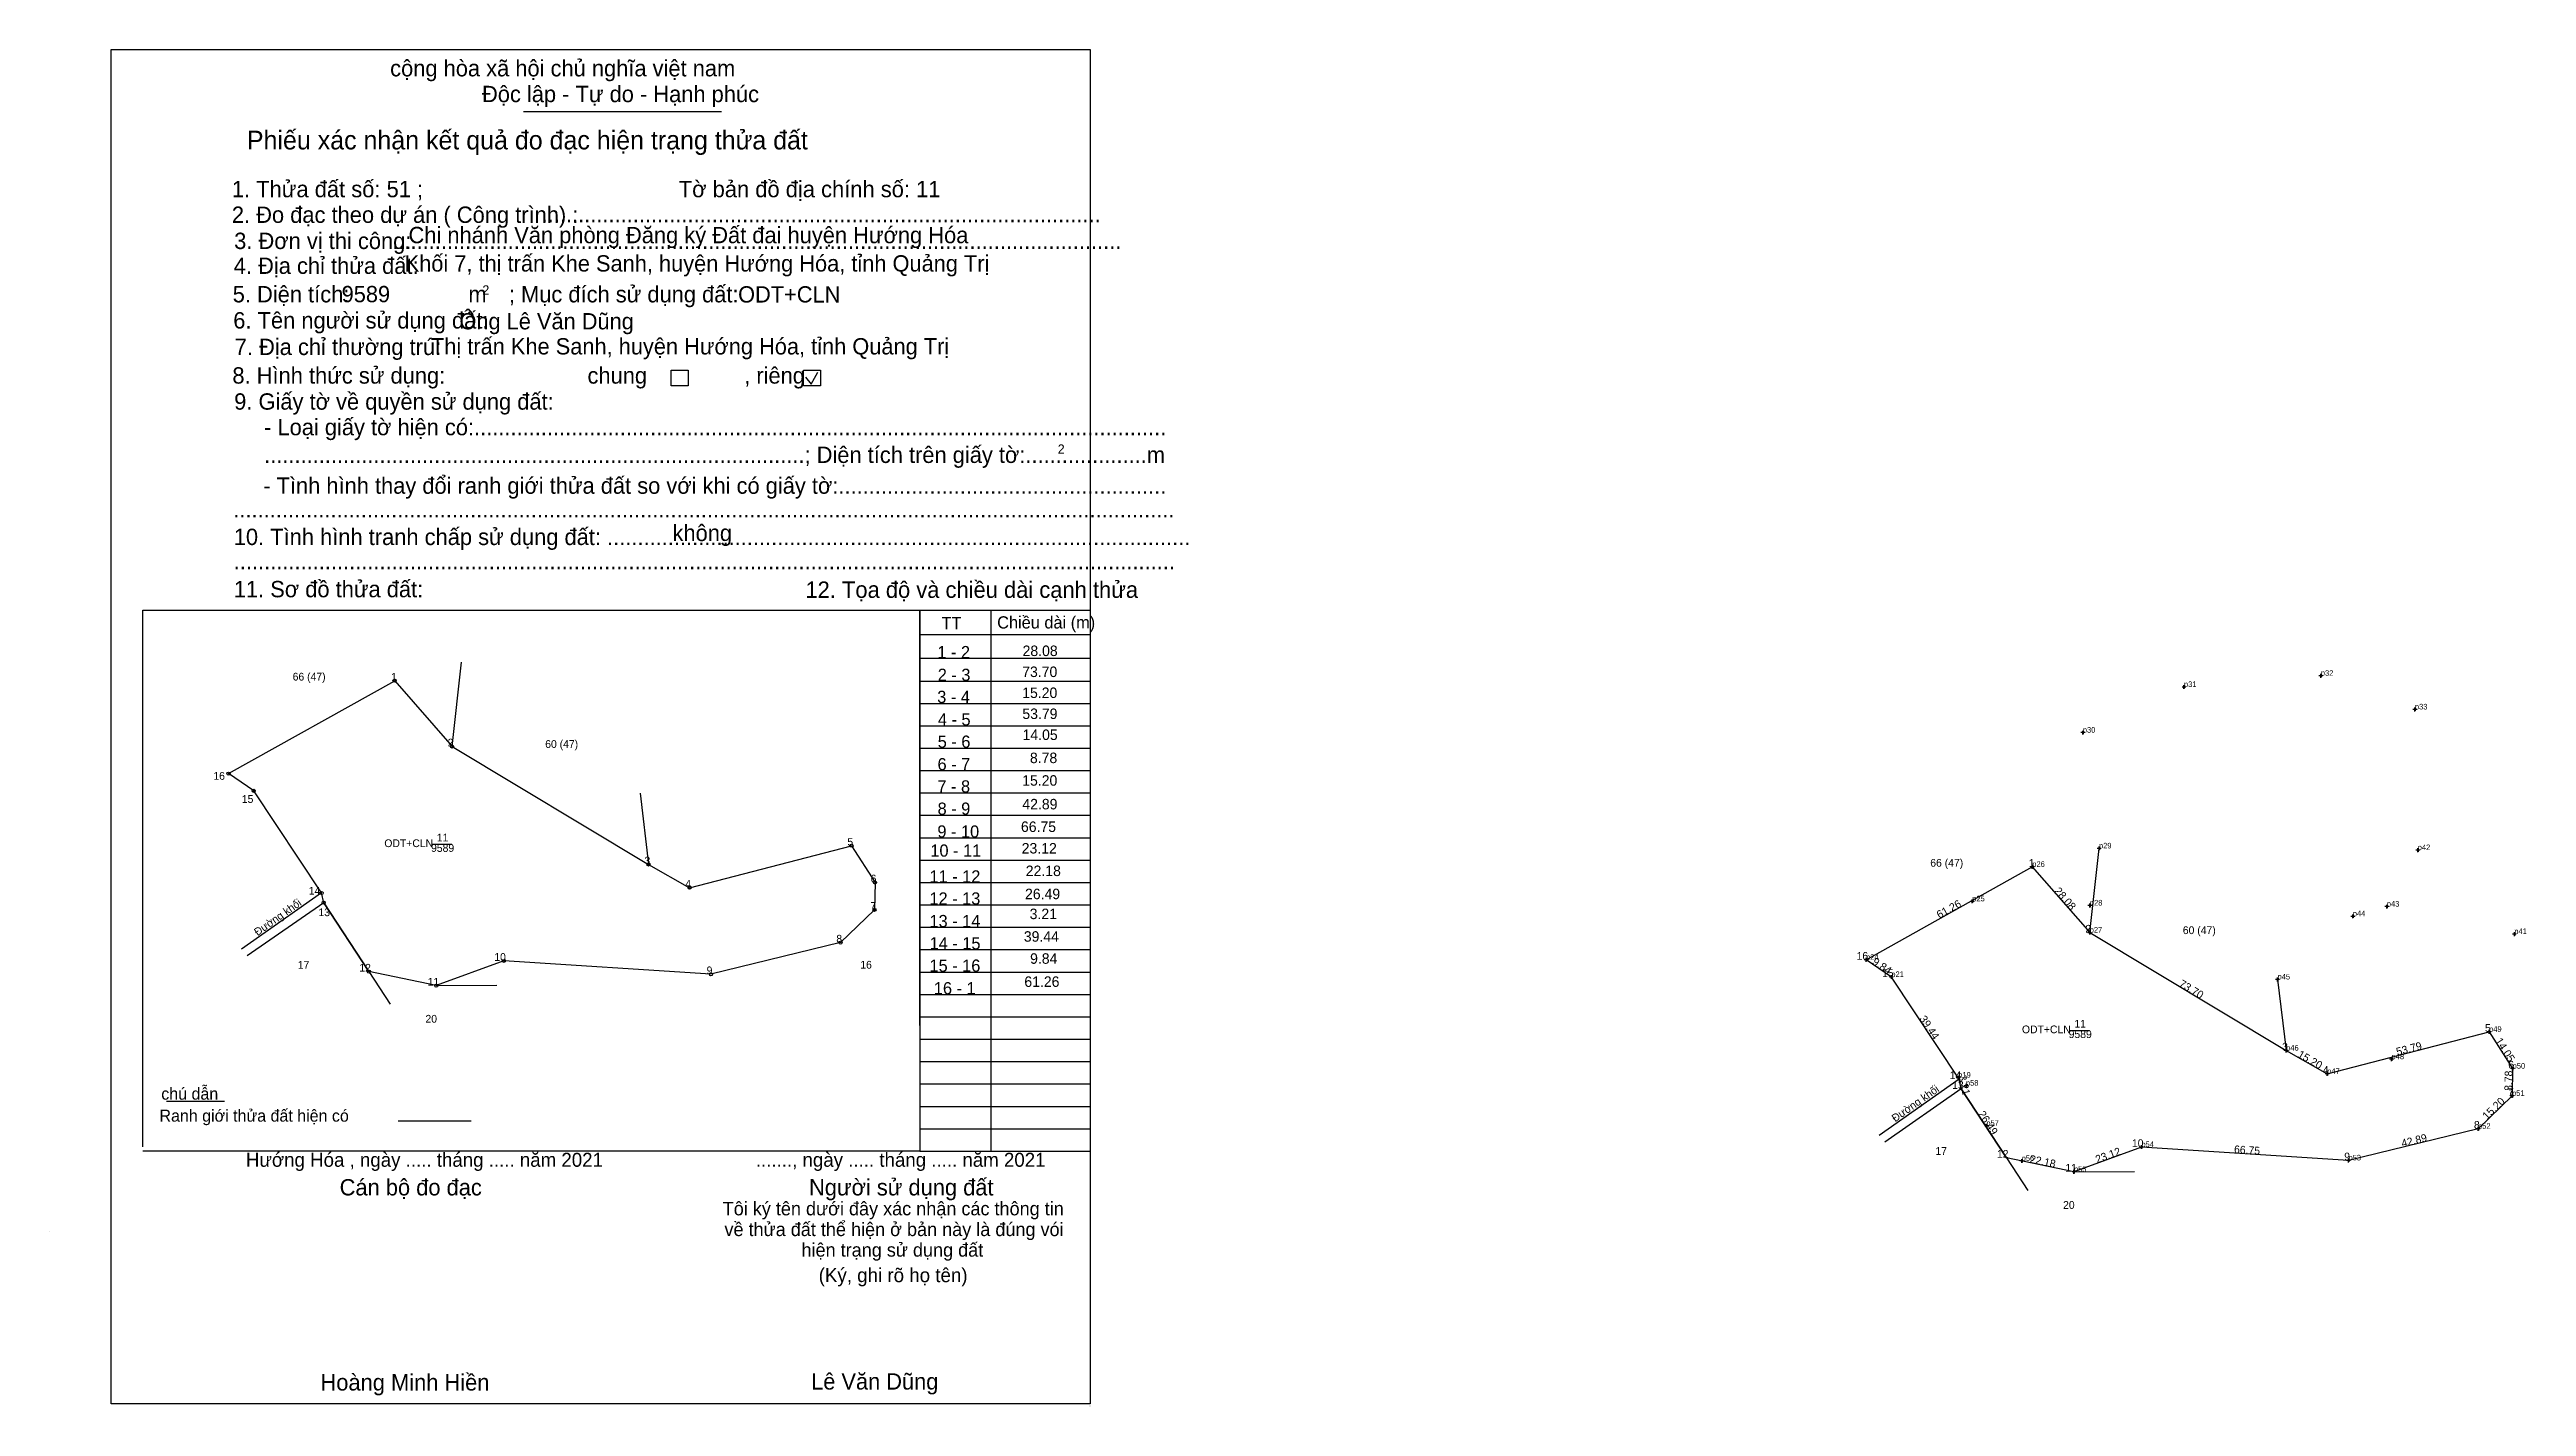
# Model space of a CAD drawing. Extents: x 548623 to 550017, y 1841367 to 1841803.
# Drawn here: x 548623 to 549420, y 1841367 to 1841803 of the extents above; entities that cross this region are included whole.
import ezdxf

# ---------------------------------------------------------------- set-up
doc = ezdxf.new("R2010")
doc.units = 0
for name, color, linetype in [('Level 1', 7, 'Continuous'), ('Level 10', 7, 'Continuous'), ('Level 12', 7, 'Continuous'), ('Level 15', 7, 'Continuous'), ('Level 17', 7, 'Continuous'), ('Level 2', 7, 'Continuous'), ('Level 30', 7, 'Continuous'), ('Level 6', 7, 'Continuous'), ('Level 61', 7, 'Continuous'), ('Level 63', 7, 'Continuous'), ('Level 7', 7, 'Continuous')]:
    doc.layers.add(name, color=color, linetype=linetype)

msp = doc.modelspace()

# ---------------------------------------------------------------- linework, layer by layer
at = {"layer": 'Level 1'}
for points in [[(548734.21, 1841600.12), (548752.67, 1841578.96), (548815.85, 1841541.02), (548829.08, 1841533.53), (548881.14, 1841547.06), (548888.7, 1841535.22), (548888.52, 1841526.44), (548877.59, 1841515.87), (548835.92, 1841505.7), (548769.31, 1841510), (548747.6, 1841502.04), (548725.88, 1841506.54), (548711.37, 1841528.7), (548710.69, 1841531.84), (548688.87, 1841564.69), (548680.74, 1841570.23)], [(549260.94, 1841540.24), (549279.4, 1841519.08), (549342.58, 1841481.14), (549355.81, 1841473.65), (549407.87, 1841487.18), (549415.43, 1841475.34), (549415.25, 1841466.56), (549404.32, 1841455.99), (549362.65, 1841445.82), (549296.04, 1841450.12), (549274.33, 1841442.16), (549252.61, 1841446.66), (549238.1, 1841468.82), (549237.42, 1841471.96), (549215.6, 1841504.81), (549207.47, 1841510.35)]]:
    msp.add_lwpolyline(points, close=True, dxfattribs=at)
at = {"layer": 'Level 10'}
for p, q in [((548752.67, 1841578.96), (548755.66, 1841606.05)), ((548680.74, 1841570.23), (548734.21, 1841600.12)), ((548734.21, 1841600.12), (548752.67, 1841578.96)), ((548688.87, 1841564.69), (548680.74, 1841570.23)), ((548710.69, 1841531.84), (548688.87, 1841564.69)), ((548813.11, 1841563.91), (548815.85, 1841541.02)), ((548829.08, 1841533.53), (548881.14, 1841547.06)), ((548881.14, 1841547.06), (548888.7, 1841535.22)), ((549279.4, 1841519.08), (549282.39, 1841546.17)), ((548815.85, 1841541.02), (548829.08, 1841533.53)), ((549207.47, 1841510.35), (549260.94, 1841540.24)), ((549260.94, 1841540.24), (549279.4, 1841519.08)), ((548710.69, 1841531.84), (548684.97, 1841513.72)), ((548888.7, 1841535.22), (548888.52, 1841526.44)), ((548711.37, 1841528.7), (548686.72, 1841511.61)), ((548888.52, 1841526.44), (548877.59, 1841515.87)), ((548877.59, 1841515.87), (548835.92, 1841505.7)), ((548747.6, 1841502.04), (548725.88, 1841506.54)), ((548769.31, 1841510), (548747.6, 1841502.04)), ((548835.92, 1841505.7), (548769.31, 1841510)), ((549215.6, 1841504.81), (549207.47, 1841510.35)), ((549237.42, 1841471.96), (549215.6, 1841504.81)), ((549339.84, 1841504.03), (549342.58, 1841481.14)), ((549355.81, 1841473.65), (549407.87, 1841487.18)), ((549407.87, 1841487.18), (549415.43, 1841475.34)), ((549342.58, 1841481.14), (549355.81, 1841473.65)), ((549415.43, 1841475.34), (549415.25, 1841466.56)), ((549237.42, 1841471.96), (549211.7, 1841453.84)), ((549238.1, 1841468.82), (549213.45, 1841451.73)), ((549415.25, 1841466.56), (549404.32, 1841455.99)), ((549296.04, 1841450.12), (549274.33, 1841442.16)), ((549362.65, 1841445.82), (549296.04, 1841450.12)), ((549404.32, 1841455.99), (549362.65, 1841445.82)), ((549274.33, 1841442.16), (549252.61, 1841446.66))]:
    msp.add_line(p, q, dxfattribs=at)
at = {"layer": 'Level 15'}
for p, q in [((548711.37, 1841528.7), (548710.69, 1841531.84)), ((548747.6, 1841502.04), (548767.06, 1841502.15)), ((549238.1, 1841468.82), (549237.42, 1841471.96)), ((549274.33, 1841442.16), (549293.79, 1841442.27))]:
    msp.add_line(p, q, dxfattribs=at)
at = {"layer": 'Level 17'}
msp.add_line((548660.86, 1841464.84), (548679.43, 1841464.84), dxfattribs=at)
at = {"layer": 'Level 2'}
for p, q in [((548642.98, 1841803.12), (548642.98, 1841803.12)), ((548775.63, 1841783.15), (548839.32, 1841783.15)), ((548866.36, 1841697.78), (548868.15, 1841695.45)), ((548868.15, 1841695.45), (548870.33, 1841699.35)), ((548653.23, 1841622.82), (548903.07, 1841622.82)), ((548653.23, 1841450.23), (548653.23, 1841622.82)), ((548903.07, 1841622.82), (548903.07, 1841448.82)), ((548903.07, 1841448.82), (548653.23, 1841448.82)), ((548957.92, 1841367.51), (548957.92, 1841367.51))]:
    msp.add_line(p, q, dxfattribs=at)
for points in [[(548642.98, 1841803.12), (548957.92, 1841803.12), (548957.92, 1841367.51), (548642.98, 1841367.51)], [(548823.18, 1841700.02), (548828.59, 1841700.02), (548828.59, 1841694.98), (548823.18, 1841694.98)], [(548865.74, 1841700.02), (548871.15, 1841700.02), (548871.15, 1841694.98), (548865.74, 1841694.98)]]:
    msp.add_lwpolyline(points, close=True, dxfattribs=at)
at = {"layer": 'Level 30'}
for p, q in [((548903.07, 1841622.82), (548957.92, 1841622.82)), ((548903.07, 1841489.26), (548903.07, 1841622.82)), ((548925.99, 1841622.82), (548925.99, 1841448.82)), ((548957.92, 1841622.82), (548957.92, 1841489.26)), ((548903.07, 1841614.97), (548957.92, 1841614.97)), ((548903.07, 1841607.33), (548957.92, 1841607.33)), ((548902.93, 1841599.99), (548957.78, 1841599.99)), ((548903.07, 1841592.84), (548957.92, 1841592.84)), ((548903.07, 1841585.62), (548957.92, 1841585.62)), ((548903.07, 1841578.42), (548957.92, 1841578.42)), ((548903.07, 1841571.22), (548957.92, 1841571.22)), ((548903.07, 1841564.02), (548957.92, 1841564.02)), ((548903.07, 1841556.82), (548957.92, 1841556.82)), ((548903.07, 1841549.62), (548957.92, 1841549.62)), ((548903.07, 1841542.42), (548957.92, 1841542.42)), ((548903.07, 1841535.22), (548957.92, 1841535.22)), ((548903.07, 1841528.02), (548957.92, 1841528.02)), ((548903.07, 1841520.82), (548957.92, 1841520.82)), ((548903.07, 1841513.62), (548957.92, 1841513.62)), ((548903.07, 1841506.42), (548957.92, 1841506.42)), ((548903.07, 1841499.22), (548957.92, 1841499.22)), ((548903.07, 1841492.02), (548957.92, 1841492.02)), ((548903.07, 1841484.82), (548957.92, 1841484.82)), ((548903.07, 1841477.62), (548957.92, 1841477.62)), ((548903.07, 1841477.59), (548957.92, 1841477.59)), ((548903.07, 1841470.42), (548957.92, 1841470.42)), ((548903.07, 1841463.22), (548957.92, 1841463.22)), ((548903.07, 1841456.02), (548957.92, 1841456.02)), ((548903.07, 1841448.82), (548957.92, 1841448.82))]:
    msp.add_line(p, q, dxfattribs=at)
at = {"layer": 'Level 6'}
for p, q in [((548735.34, 1841458.56), (548758.78, 1841458.56)), ((548623.19, 1841422.93), (548623.19, 1841422.93)), ((548623.19, 1841422.93), (548623.19, 1841422.93)), ((548623.19, 1841422.93), (548623.19, 1841422.93))]:
    msp.add_line(p, q, dxfattribs=at)
at = {"layer": 'Level 61'}
for p, q in [((548711.37, 1841528.7), (548725.88, 1841506.54)), ((548725.88, 1841506.54), (548732.72, 1841496.07)), ((549238.1, 1841468.82), (549252.61, 1841446.66)), ((549252.61, 1841446.66), (549259.45, 1841436.19))]:
    msp.add_line(p, q, dxfattribs=at)
at = {"layer": 'Level 63'}
for p, q in [((548752.67, 1841578.96), (548815.85, 1841541.02)), ((548746.32, 1841547.53), (548752.6, 1841547.53)), ((549279.4, 1841519.08), (549342.58, 1841481.14)), ((549273.05, 1841487.65), (549279.33, 1841487.65))]:
    msp.add_line(p, q, dxfattribs=at)
for centre in [(548734.21, 1841600.12), (548752.67, 1841578.96), (548680.74, 1841570.23), (548688.87, 1841564.69), (548881.14, 1841547.06), (548815.85, 1841541.02), (548710.69, 1841531.84), (548829.08, 1841533.53), (548888.7, 1841535.22), (548711.37, 1841528.7), (548888.52, 1841526.44), (548877.59, 1841515.87), (548725.88, 1841506.54), (548769.31, 1841510), (548835.92, 1841505.7), (548747.6, 1841502.04)]:
    msp.add_circle(centre, 0.5, dxfattribs=at)
at = {"layer": 'Level 7'}
for p, q in [((549354.36, 1841601.7), (549353.11, 1841601.7)), ((549353.74, 1841601.08), (549353.74, 1841602.33)), ((549310.35, 1841598.09), (549309.1, 1841598.09)), ((549309.72, 1841597.47), (549309.72, 1841598.71)), ((549384.63, 1841590.87), (549383.38, 1841590.87)), ((549384.01, 1841590.25), (549384.01, 1841591.49)), ((549277.83, 1841583.41), (549276.58, 1841583.41)), ((549277.2, 1841582.79), (549277.2, 1841584.03)), ((549283.01, 1841546.17), (549281.77, 1841546.17)), ((549282.39, 1841545.55), (549282.39, 1841546.8)), ((549385.53, 1841545.62), (549384.29, 1841545.62)), ((549384.91, 1841545), (549384.91, 1841546.25)), ((549261.56, 1841540.24), (549260.31, 1841540.24)), ((549260.94, 1841539.62), (549260.94, 1841540.87)), ((549241.63, 1841528.53), (549241.63, 1841529.77)), ((549242.25, 1841529.15), (549241, 1841529.15)), ((549280.08, 1841527.83), (549278.83, 1841527.83)), ((549279.46, 1841527.2), (549279.46, 1841528.45)), ((549364.64, 1841524.33), (549363.4, 1841524.33)), ((549364.02, 1841523.71), (549364.02, 1841524.96)), ((549375.6, 1841527.45), (549374.35, 1841527.45)), ((549374.97, 1841526.82), (549374.97, 1841528.07)), ((549280.02, 1841519.07), (549278.78, 1841519.07)), ((549279.4, 1841518.45), (549279.4, 1841519.7)), ((549416.6, 1841518.62), (549415.35, 1841518.62)), ((549415.98, 1841517.99), (549415.98, 1841519.24)), ((549208.1, 1841510.35), (549206.85, 1841510.35)), ((549207.47, 1841509.72), (549207.47, 1841510.97)), ((549216.23, 1841504.81), (549214.98, 1841504.81)), ((549215.6, 1841504.18), (549215.6, 1841505.43)), ((549340.46, 1841504.03), (549339.21, 1841504.03)), ((549339.84, 1841503.4), (549339.84, 1841504.65)), ((549342.58, 1841480.52), (549342.58, 1841481.77)), ((549408.49, 1841487.18), (549407.24, 1841487.18)), ((549407.87, 1841486.56), (549407.87, 1841487.81)), ((549343.2, 1841481.14), (549341.95, 1841481.14)), ((549355.81, 1841473.03), (549355.81, 1841474.27)), ((549377.12, 1841478.37), (549375.87, 1841478.37)), ((549376.5, 1841477.74), (549376.5, 1841478.99)), ((549416.05, 1841475.34), (549414.81, 1841475.34)), ((549415.43, 1841474.72), (549415.43, 1841475.97)), ((549237.73, 1841472.43), (549236.49, 1841472.43)), ((549237.11, 1841471.81), (549237.11, 1841473.06)), ((549240.23, 1841469.86), (549238.98, 1841469.86)), ((549239.61, 1841469.24), (549239.61, 1841470.49)), ((549356.43, 1841473.65), (549355.18, 1841473.65)), ((549415.87, 1841466.56), (549414.62, 1841466.56)), ((549415.25, 1841465.93), (549415.25, 1841467.18)), ((549246.78, 1841456.96), (549245.53, 1841456.96)), ((549246.16, 1841456.33), (549246.16, 1841457.58)), ((549296.66, 1841450.13), (549295.41, 1841450.13)), ((549296.04, 1841449.5), (549296.04, 1841450.75)), ((549404.95, 1841455.99), (549403.7, 1841455.99)), ((549404.32, 1841455.37), (549404.32, 1841456.61)), ((549258.14, 1841445.64), (549256.89, 1841445.64)), ((549257.52, 1841445.01), (549257.52, 1841446.26)), ((549274.95, 1841442.16), (549273.71, 1841442.16)), ((549274.33, 1841441.53), (549274.33, 1841442.78)), ((549363.28, 1841445.81), (549362.03, 1841445.81)), ((549362.65, 1841445.19), (549362.65, 1841446.44))]:
    msp.add_line(p, q, dxfattribs=at)

# ---------------------------------------------------------------- texts
at = {"layer": 'Level 1'}
for s, p in [('ODT+CLN', (548730.87, 1841546.6)), ('9589', (548745.9, 1841545.06)), ('11', (548747.75, 1841548.41)), ('11', (549274.48, 1841488.53)), ('ODT+CLN', (549257.6, 1841486.72)), ('9589', (549272.63, 1841485.18))]:
    msp.add_text(s, height=2.5, dxfattribs=at).set_placement(p)
at = {"layer": 'Level 10'}
for s, height, p in [('1 - 2', 3.928, (548908.75, 1841607.35)), ('2 - 3', 3.928, (548908.88, 1841600.05)), ('3 - 4', 3.928, (548908.71, 1841592.95)), ('4 - 5', 3.928, (548908.92, 1841585.69)), ('5 - 6', 3.928, (548908.87, 1841578.55)), ('6 - 7', 3.928, (548908.81, 1841571.31)), ('7 - 8', 3.928, (548908.77, 1841564.15)), ('9 - 10', 3.928, (548908.77, 1841549.65)), ('8 - 9', 3.928, (548908.83, 1841557)), ('10 - 11', 3.928, (548906.51, 1841543.52)), ('11 - 12', 3.928, (548906.23, 1841535.2)), ('12 - 13', 3.928, (548906.22, 1841528.11)), ('13 - 14', 3.928, (548906.22, 1841520.85)), ('14 - 15', 3.928, (548906.27, 1841513.69)), ('15 - 16', 3.928, (548906.23, 1841506.51)), ('16 - 1', 3.93, (548907.63, 1841499.25))]:
    msp.add_text(s, height=height, dxfattribs=at).set_placement(p)
at = {"layer": 'Level 12'}
for s, p in [('p32', (549353.74, 1841601.7)), ('p31', (549309.72, 1841598.09)), ('p33', (549384, 1841590.87)), ('p30', (549277.2, 1841583.41)), ('p29', (549282.39, 1841546.17)), ('p42', (549384.91, 1841545.62)), ('p26', (549260.94, 1841540.24)), ('p25', (549241.63, 1841529.15)), ('p28', (549279.46, 1841527.82)), ('p44', (549364.02, 1841524.33)), ('p43', (549374.97, 1841527.45)), ('p27', (549279.4, 1841519.08)), ('p41', (549415.98, 1841518.62)), ('p24', (549207.47, 1841510.35)), ('p21', (549215.6, 1841504.81)), ('p45', (549339.84, 1841504.03)), ('p46', (549342.58, 1841481.14)), ('p49', (549407.87, 1841487.18)), ('p19', (549237.11, 1841472.43)), ('p47', (549355.81, 1841473.65)), ('p48', (549376.5, 1841478.37)), ('p50', (549415.43, 1841475.34)), ('p58', (549239.6, 1841469.86)), ('p51', (549415.25, 1841466.56)), ('p57', (549246.16, 1841456.96)), ('p52', (549404.32, 1841455.99)), ('p54', (549296.04, 1841450.12)), ('p56', (549257.52, 1841445.64)), ('p55', (549274.33, 1841442.16)), ('p53', (549362.65, 1841445.82))]:
    msp.add_text(s, height=1.8, dxfattribs=at).set_placement(p)
at = {"layer": 'Level 15'}
for s, p in [('66 (47)', (548701.39, 1841600.17)), ('60 (47)', (548782.62, 1841578.5)), ('66 (47)', (549228.12, 1841540.29)), ('60 (47)', (549309.35, 1841518.62)), ('17', (548703.04, 1841507.48)), ('16', (548883.97, 1841507.51)), ('20', (548744.1, 1841490.13)), ('17', (549229.77, 1841447.6)), ('20', (549270.83, 1841430.25))]:
    msp.add_text(s, height=2.5, dxfattribs=at).set_placement(p)
at = {"layer": 'Level 2'}
for s, height, p in [('cộng hòa xã hội chủ nghĩa việt nam', 5.2569, (548732.75, 1841794.49)), ('Độc lập - Tự do - Hạnh phúc', 5.2569, (548762.29, 1841786.2)), ('Phiếu xác nhận kết quả đo đạc hiện trạng thửa đất', 6.0068, (548686.67, 1841771)), ('1. Thửa đất số: 51 ;                                          Tờ bản đồ địa chính số: 11', 5.27, (548681.83, 1841755.61)), ('2. Đo đạc theo dự án ( Công trình) : ', 5.2603, (548681.83, 1841747.37)), ('Chi nhánh Văn phòng Đăng ký Đất đai huyện Hướng Hóa', 5.2558, (548738.66, 1841740.83)), ('............................................................................................', 5.2603, (548781.47, 1841747.55)), ('4. Địa chỉ thửa đất:', 5.2603, (548682.44, 1841730.97)), ('3. Đơn vị thi công:', 5.2603, (548682.58, 1841738.96)), ('........................................................................................................................', 5.26032, (548733.42, 1841738.96)), ('Khối 7, thị trấn Khe Sanh, huyện Hướng Hóa, tỉnh Quảng Trị', 5.24, (548737.41, 1841731.72)), ('5. Diện tích:', 5.2603, (548682.11, 1841721.8)), ('9589', 5.24, (548717.14, 1841721.85)), ('m', 5.26, (548757.91, 1841721.8)), ('2', 3, (548762.41, 1841724.29)), ('; Mục đích sử dụng đất:', 5.2569, (548770.93, 1841721.8)), ('ODT+CLN', 5.24, (548844.66, 1841721.76)), ('6. Tên người sử dụng đất:', 5.2603, (548682.29, 1841713.4)), ('Ông Lê Văn Dũng', 5.24, (548755.03, 1841713.12)), ('7. Địa chỉ thường trú:', 5.2603, (548682.75, 1841704.86)), ('Thị trấn Khe Sanh, huyện Hướng Hóa, tỉnh Quảng Trị', 5.2415, (548745.87, 1841705.05)), ('8. Hình thức sử dụng:', 5.2603, (548682, 1841695.67)), ('chung                , riêng', 5.2569, (548796.22, 1841695.67)), ('9. Giấy tờ về quyền sử dụng đất:', 5.2603, (548682.58, 1841687.29)), ('     - Loại giấy tờ hiện có:..................................................................................................................', 5.2569, (548682.44, 1841679.06)), ('     .........................................................................................; Diện tích trên giấy tờ:....................m', 5.2569, (548682.44, 1841670.15)), ('2', 3, (548947.47, 1841673.12)), ('     - Tình hình thay đổi ranh giới thửa đất so với khi có giấy tờ:......................................................', 5.2569, (548682.15, 1841660.24)), ('...........................................................................................................................................................', 5.2569, (548682.29, 1841652.62)), ('10. Tình hình tranh chấp sử dụng đất: ................................................................................................', 5.26032, (548682.44, 1841643.75)), ('không', 5.257, (548823.56, 1841645.02)), ('...........................................................................................................................................................', 5.2569, (548682.44, 1841635.97)), ('11. Sơ đồ thửa đất:', 5.2603, (548682.44, 1841626.95)), ('12. Tọa độ và chiều dài cạnh thửa', 5.2704, (548866.32, 1841626.76)), ('Hướng Hóa , ngày ..... tháng ..... năm 2021', 4.4928, (548686.35, 1841443.78)), ('......., ngày ..... tháng ..... năm 2021', 4.4928, (548850.36, 1841443.78)), ('Cán bộ đo đạc', 5.257, (548716.5, 1841434.56)), ('Người sử dụng đất', 5.2569, (548867.47, 1841434.56)), ('Tôi ký tên dưới đây xác nhận các thông tin', 4.3429, (548839.71, 1841428.16)), ('về thửa đất thể hiện ở bản này là đúng vói', 4.3429, (548840.28, 1841421.49)), ('hiện trạng sử dụng đất', 4.3429, (548865.05, 1841414.87)), ('(Ký, ghi rõ họ tên)', 4.5061, (548870.58, 1841406.67)), ('Hoàng Minh Hiền', 5.26, (548710.34, 1841371.82)), ('Lê Văn Dũng', 5.24, (548868.16, 1841372.12)), ('.', 1.5, (548957.59, 1841366.69))]:
    msp.add_text(s, height=height, dxfattribs=at).set_placement(p)
at = {"layer": 'Level 30'}
for s, height, p in [('TT', 3.917, (548910.1, 1841616.68)), ('Chiều dài (m)', 3.9282, (548927.99, 1841616.91))]:
    msp.add_text(s, height=height, dxfattribs=at).set_placement(p)
at = {"layer": 'Level 6'}
for s, height, p in [('chú dẫn', 3.849, (548659.13, 1841465.36)), ('Ranh giới thửa đất hiện có ', 3.8491, (548658.55, 1841458.29))]:
    msp.add_text(s, height=height, dxfattribs=at).set_placement(p)
at = {"layer": 'Level 63'}
for s, height, p in [('28.08', 3.375, (548936.16, 1841608.05)), (' 1', 2.5, (548732.14, 1841600.12)), ('73.70', 3.375, (548936.04, 1841601.3)), ('15.20', 3.375, (548936.04, 1841594.55)), ('53.79', 3.375, (548936.09, 1841587.8)), (' 2', 2.5, (548750.33, 1841578.96)), ('14.05', 3.375, (548936.16, 1841581.05)), (' 16', 2.5, (548674.96, 1841568.25)), ('15.20', 3.375, (548936.04, 1841566.35)), ('8.78', 3.375, (548938.53, 1841573.61)), (' 15', 2.5, (548684.11, 1841560.82)), ('42.89', 3.375, (548936.09, 1841558.73)), ('66.75', 3.375, (548935.64, 1841551.47)), (' 5', 2.5, (548878.88, 1841547.06)), ('23.12', 3.375, (548935.88, 1841544.54)), (' 3', 2.5, (548813.63, 1841541.02)), (' 6', 2.5, (548886.36, 1841535.22)), ('22.18', 3.375, (548937.19, 1841537.28)), (' 1', 2.5, (549258.87, 1841540.24)), (' 14', 2.5, (548705.63, 1841531.32)), (' 4', 2.5, (548826.73, 1841533.53)), ('26.49', 3.375, (548936.95, 1841529.84)), (' 13', 2.5, (548708.75, 1841524.39)), (' 7', 2.5, (548886.26, 1841526.44)), ('3.21', 3.375, (548938.44, 1841523.43)), (' 2', 2.5, (549277.06, 1841519.08)), (' 8', 2.5, (548875.33, 1841515.87)), ('39.44', 3.375, (548936.56, 1841516.17)), (' 12', 2.5, (548721.9, 1841506.54)), (' 10', 2.5, (548765.32, 1841510)), (' 9', 2.5, (548833.61, 1841505.7)), ('9.84', 3.375, (548938.58, 1841509.07)), (' 16', 2.5, (549203.49, 1841510.35)), (' 15', 2.5, (549211.7, 1841504.81)), (' 11', 2.5, (548743.89, 1841502.04)), ('61.26', 3.375, (548936.73, 1841501.64)), (' 5', 2.5, (549405.61, 1841487.18)), (' 3', 2.5, (549340.36, 1841481.14)), (' 14', 2.5, (549233.43, 1841471.96)), (' 4', 2.5, (549353.46, 1841473.65)), (' 6', 2.5, (549413.09, 1841475.34)), (' 13', 2.5, (549234.24, 1841468.82)), (' 7', 2.5, (549412.99, 1841466.56)), (' 8', 2.5, (549402.06, 1841455.99)), (' 10', 2.5, (549292.05, 1841450.12)), (' 12', 2.5, (549248.63, 1841446.66)), (' 11', 2.5, (549270.62, 1841442.16)), (' 9', 2.5, (549360.34, 1841445.82))]:
    msp.add_text(s, height=height, dxfattribs=at).set_placement(p)
for s, rotation, p in [('Đường khối', 35.16508, (548690.09, 1841517.94)), ('61.26', 29.20541, (549231.04, 1841523.53)), ('28.08', 311.10147, (549267.82, 1841532.36)), ('9.84', 325.72843, (549209.2, 1841509.17)), ('73.70', 329.01491, (549307.88, 1841501.98)), ('39.44', 303.59336, (549224.5, 1841491.4)), ('53.79', 14.56844, (549378.35, 1841479.51)), ('14.05', 302.55878, (549409.72, 1841484.28)), ('15.20', 330.48417, (549346.04, 1841479.19)), ('8.78', 88.82554, (549415.28, 1841468.18)), ('Đường khối', 35.16508, (549216.82, 1841458.06)), ('3.21', 282.21931, (549237.19, 1841473.01)), ('15.20', 44.04072, (549407.17, 1841458.76)), ('26.49', 303.21611, (549243.38, 1841460.76)), ('23.12', 20.13553, (549281.79, 1841444.89)), ('66.75', 356.3064, (549325.77, 1841448.2)), ('42.89', 13.71551, (549379.97, 1841450.04)), ('22.18', 348.29493, (549259.96, 1841445.14))]:
    msp.add_text(s, height=2.5, rotation=rotation, dxfattribs=at).set_placement(p)

doc.saveas('drawing.dxf')
